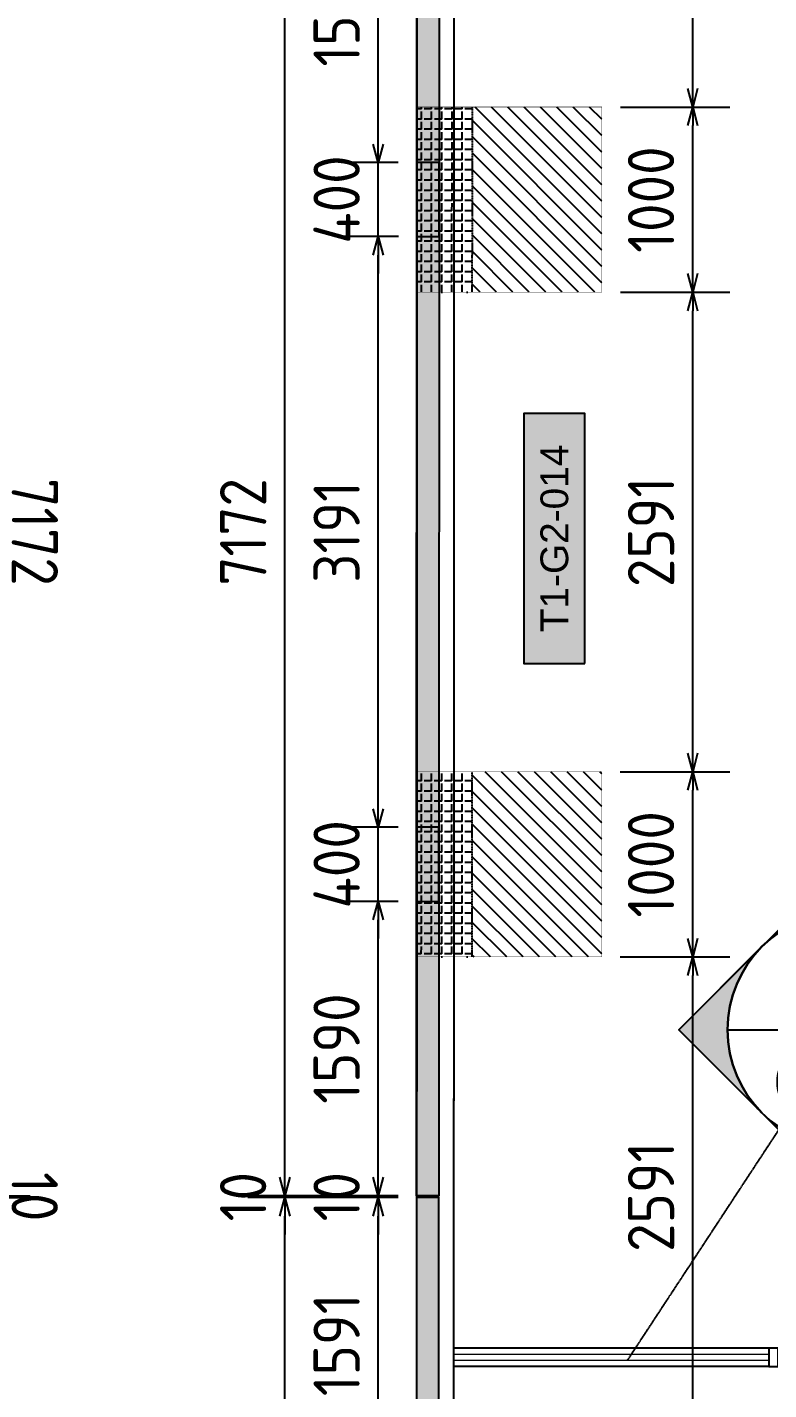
# Model space of a CAD drawing. Header units: centimetres. Extents: x -6122352 to 6876996, y -1694241 to 2592194.
# Drawn here: x 132226 to 136233, y -55783 to -48423 of the extents above; entities that cross this region are included whole.
import ezdxf
from ezdxf.enums import TextEntityAlignment as Align
from ezdxf.xclip import XClip

# ---------------------------------------------------------------- set-up
doc = ezdxf.new("R2010")
doc.units = ezdxf.units.CM
doc.header["$MEASUREMENT"] = 0
doc.header["$XCLIPFRAME"] = 2
doc.header["$PDMODE"] = 66
doc.header["$PDSIZE"] = 100
doc.linetypes.add('CENTER', pattern=[2, 1.25, -0.25, 0.25, -0.25])
doc.linetypes.add('DASHED2', pattern=[0.375, 0.25, -0.125])
doc.layers.get('Defpoints').update_dxf_attribs({"color": 255, "linetype": 'CENTER'})
for name, color, linetype in [('00-MI-DIM', 7, 'Continuous'), ('@MI-FOOTINGS', 7, 'Continuous'), ('@MI-MEP', 7, 'Continuous'), ('@MI-REF LAYER', 7, 'Continuous'), ('@MI-TYPE-01', 30, 'Continuous'), ('@MI-TYPE-02', 6, 'Continuous'), ('B_TH_4', 7, 'Continuous'), ('PANEL-TAGS', 7, 'Continuous')]:
    doc.layers.add(name, color=color, linetype=linetype)
for name, color, linetype, lineweight, true_color in [('08-Compound Wall-2', 6, 'Continuous', 25, 0xff00ff), ('08-Compound Wall-3', 5, 'Continuous', 25, 0x0000ff), ('23585-XR-AR-DAMAC PLOT LIMITS$0$1-End units', 7, 'Continuous', 5, 0xf8991e), ('23585-XR-AR-DAMAC PLOT LIMITS$0$1-Open Space', 7, 'Continuous', 5, 0x90cf5a)]:
    doc.layers.add(name, color=color, linetype=linetype, lineweight=lineweight, true_color=true_color)
doc.layers.add('23585-XR-AR-END-GROUND FLOOR$0$A-LOVR-PLAN', color=251, linetype='Continuous', lineweight=9)
doc.layers.add('A-ANNO-TEXT', color=3, linetype='Continuous', lineweight=25)
doc.styles.add('Arial Narrow', font='ARIALN.TTF', dxfattribs={"width": 0.95, "height": 500})
doc.styles.add('PANELTAG_STYLE', font='arial.ttf')
doc.styles.add('Schueco-BEMSTIL', font='isocpeur.ttf', dxfattribs={"width": 0.9})
doc.styles.get("Standard").update_dxf_attribs({"font": 'arial.ttf'})
doc.dimstyles.new('LEADER', dxfattribs={"dimtxt": 0.18, "dimasz": 0.25, "dimexe": 0.18, "dimexo": 0.0625, "dimgap": 0.09, "dimtad": 0, "dimtih": 1, "dimtoh": 1, "dimdec": 4, "dimzin": 0, "dimdsep": 46, "dimtxsty": 'Standard', "dimblk": 'DOT', "dimcen": 0.09, "dimadec": 0, "dimazin": 0, "dimtfac": 1, "dimtdec": 4, "dimtofl": 0, "dimtmove": 0, "dimatfit": 3, "dimldrblk": 'DOT', "dimfxl": 1, "dimtolj": 1, "dimtzin": 0, "dimarcsym": 0})
doc.dimstyles.new('MI- JWC-TXT-2.5 MM', dxfattribs={"dimscale": 1.5, "dimtxt": 2.5, "dimasz": 1, "dimexe": 2, "dimexo": 1, "dimgap": 1, "dimtad": 1, "dimdec": 0, "dimdsep": 46, "dimtxsty": 'Schueco-BEMSTIL', "dimblk": 'OPEN30', "dimcen": 0, "dimdle": 2, "dimclrd": 140, "dimclre": 8, "dimclrt": 40, "dimadec": 0, "dimazin": 2, "dimtfac": 1, "dimtdec": 0, "dimtix": 1, "dimtmove": 2, "dimatfit": 3, "dimldrblk": 'OPEN', "dimfxl": 2, "dimlwd": -1, "dimlwe": -1, "dimarcsym": 0})

# ---------------------------------------------------------------- blocks, each defined once
blk = doc.blocks.new('23585-XR-AR-BOUNDARY WALLS AND SETBACKS')
at = {"layer": '08-Compound Wall-2'}
for points in [[(496559.739208506, 2768982.327076891), (496542.1177823653, 2768998.473096721), (496536.004029565, 2768991.800742978), (496531.950629939, 2768987.376943386), (496527.8972299393, 2768982.953143387), (496523.8438284184, 2768978.529541727), (496519.7902282792, 2768974.105741575), (496513.7425409908, 2768967.50540123), (496531.3636134808, 2768951.358759696)], [(496513.5336999983, 2768967.425499999), (496531.228499999, 2768951.2113), (496531.3636134805, 2768951.358759696)]]:
    blk.add_lwpolyline(points, dxfattribs=at)
blk = doc.blocks.new('A$C9d9485f6')
at = {"layer": 'A-ANNO-TEXT', "rotation": 312.4881850805905}
blk.add_blockref('23585-XR-AR-BOUNDARY WALLS AND SETBACKS', (-2377088.534775567, -1504219.252137818), dxfattribs=at)
blk = doc.blocks.new('23585-XR-AR-DAMAC PLOT LIMITS')
at = {"layer": '23585-XR-AR-DAMAC PLOT LIMITS$0$1-End units', "color": 251, "true_color": 0x636466}
blk.add_lwpolyline([(496537.4117000001, 2768957.9595), (496531.2285000002, 2768951.211300001), (496513.5336999996, 2768967.4255), (496519.7165000001, 2768974.1733)], close=True, dxfattribs=at)
at = {"layer": '23585-XR-AR-DAMAC PLOT LIMITS$0$1-Open Space', "color": 251, "true_color": 0x636466}
blk.add_lwpolyline([(496513.5336999996, 2768967.4255), (496531.2285000002, 2768951.211300001), (496529.2017000001, 2768948.999299999), (496511.5071, 2768965.2139), (496493.8114999998, 2768981.4267), (496495.8382999999, 2768983.638699999)], close=True, dxfattribs=at)
blk = doc.blocks.new('A$Cf093b529')
at = {"layer": 'A-ANNO-TEXT'}
blk.add_blockref('23585-XR-AR-DAMAC PLOT LIMITS', (-495391.9901121984, -2768603.441896566), dxfattribs=at)
blk = doc.blocks.new('XR-AR-END-SETTING OUT PLAN')
at = {"layer": '08-Compound Wall-3'}
for p, q in [((1900.044146533911, 10600.0005848068), (-523.2971514484661, 10600.00058478686)), ((1900.044146533911, 10500.00058480681), (-523.2971514474184, 10500.00058478684))]:
    blk.add_line(p, q, dxfattribs=at)
blk.add_lwpolyline([(1950.044146533911, 10600.00060864944), (1900.044146533911, 10600.00060864944), (1900.044145320485, 10500.00060864944), (1950.044146842208, 10500.00060864944)], close=True, dxfattribs=at)
at = {"layer": '23585-XR-AR-END-GROUND FLOOR$0$A-LOVR-PLAN'}
blk.add_lwpolyline([(1900.044146533911, 10600.00063503276), (1900.044146533911, 10500.00063249208)], dxfattribs=at)
blk.add_lwpolyline([(1900.044146839268, 10534.99812595142), (1900.044146839268, 10564.99812595142), (-523.3010777489098, 10564.99812655811), (-523.3010777489098, 10534.99812655811)], close=True, dxfattribs=at)
blk = doc.blocks.new('END UNIT')
at = {"xscale": 0.001, "yscale": 0.001, "zscale": 0.001}
blk.add_blockref('XR-AR-END-SETTING OUT PLAN', (-9.150201729830158, 0), dxfattribs=at)
blk = doc.blocks.new('TH_4')
blk.add_blockref('END UNIT', (495802.3053798428, 2769130.514097063))
blk = doc.blocks.new('A$C780da55d')
at = {"layer": 'B_TH_4', "xscale": 1.000039159572381, "yscale": 1.000039159572381, "zscale": 1.000039159572381}
blk.add_blockref('TH_4', (-495814.0704651335, -2769239.302089663), dxfattribs=at)
blk = doc.blocks.new('23585-XR-AR-MALDIVE-2$0$TH_4')
blk.add_blockref('A$C780da55d', (495794.655359471, 2769130.864096801))
blk = doc.blocks.new('A$C648f3c42')
at = {"color": 1, "true_color": 0xeb0000, "const_width": 0.01}
blk.add_lwpolyline([(33.15262363292277, 0.0001893071457743645), (27.15261880028993, 0.0001524444669485092), (21.15261396672577, 0.0001155796926468611), (15.15260913362727, 7.871724665164948e-05), (9.152604300063103, 4.185270518064499e-05), (0, 0), (0.0005651502870023251, 24.00012975768186), (9.152604304254055, 24.00019629951566), (15.15274425270036, 24.00008570449427), (21.15260162623599, 23.9999874541536), (27.15260645840317, 24.00002431729808), (33.15261129243299, 24.00006118137389), (42.30280754901469, 24.00006668013521), (42.30267243040726, 5.969149060547352e-05)], close=True, dxfattribs=at)
blk = doc.blocks.new('_Dot')
at = {"color": 0, "linetype": 'ByBlock', "lineweight": -2}
blk.add_line((-0.5, 0), (-1, 0), dxfattribs=at)
at = {"color": 0, "linetype": 'ByBlock', "const_width": 0.5}
blk.add_lwpolyline([(-0.25, 0, 1), (0.25, 0, 1)], format="xyb", close=True, dxfattribs=at)
blk = doc.blocks.new('A$C547b7078')
at = {"color": 1, "true_color": 0xeb0000, "const_width": 0.01}
blk.add_lwpolyline([(35.15050103946123, -21.37135449005291), (29.15049620682839, -21.37139135273173), (23.15049137326423, -21.37142821727321), (17.15048654016573, -21.37146507995203), (11.15048170660157, -21.3715019444935), (1.997877406538464, -21.37154379719868), (1.998442556825466, 2.628585960250348), (11.15048171079252, 2.628652502316982), (17.15062165923882, 2.628541907295585), (23.15047903277446, 2.628443656954914), (29.15048386494163, 2.628480520099401), (35.15048869897146, 2.628517384175211), (44.30068495555315, 2.628522882703692), (44.30054983694572, -21.37148410547525)], close=True, dxfattribs=at)
blk = doc.blocks.new('RCC COPING')
at = {"layer": '@MI-TYPE-01', "transparency": 33554679}
h = blk.add_hatch(color=8, dxfattribs=at)
h.dxf.hatch_style = 1
h.paths.add_polyline_path([(60.00000000000364, 200), (-59.99999999999636, 200), (-59.99999999999636, -200), (60.00000000000364, -200)])
at = {"layer": '@MI-TYPE-01', "color": 30}
blk.add_lwpolyline([(-59.99999999999636, 200), (60.00000000000364, 200), (60.00000000000364, -200), (-59.99999999999636, -200)], close=True, dxfattribs=at)
blk = doc.blocks.new('31309MM')
at = {"layer": '@MI-TYPE-01', "transparency": 33554679}
h = blk.add_hatch(color=30, dxfattribs=at)
h.dxf.hatch_style = 1
h.paths.add_polyline_path([(0, 120.0000000000582), (5581.866123049753, 120.0000000000582), (5581.866123049753, 0), (0, 0)])
h.paths.add_polyline_path([(5591.866123044863, -1.164153218269348e-10), (12763.97374439728, -1.164153218269348e-10), (12763.97374439752, 120.0000000000582), (5591.866123044863, 120)])
h.paths.add_polyline_path([(12773.97374439193, 120), (18355.62019030144, 119.9999999999418), (18355.62019030168, -0.1500736206653528), (12773.97374439193, -0.1500736207235605)])
h.paths.add_polyline_path([(18365.71023449278, -0.1500736205489375), (23537.39638165059, -0.1500736205489375), (23537.39638165035, 119.9999999999418), (18365.71023449278, 119.9999999999418)])
h.paths.add_polyline_path([(23547.39638164593, 120), (30719.50400295644, 120), (30719.50400295644, -5.820766091346741e-11), (23547.39638164593, -5.820766091346741e-11)])
h.paths.add_polyline_path([(30729.50400295085, 0), (36309.33053738088, -5.820766091346741e-11), (36309.33053738088, 119.9999662167393), (30729.50400295109, 119.9999662167975)])
at = {"layer": '@MI-TYPE-01', "color": 30}
for points in [[(0, 120.0000000000582), (5581.866123049753, 120.0000000000582), (5581.866123049753, 0), (0, 0)], [(5591.866123044863, -1.164153218269348e-10), (12763.97374439728, -1.164153218269348e-10), (12763.97374439752, 120.0000000000582), (5591.866123044863, 120)]]:
    blk.add_lwpolyline(points, close=True, dxfattribs=at)
at = {"layer": '@MI-TYPE-01', "color": 240, "true_color": 0xed1f24, "rotation": 89.95700707059105}
for p in [(7382.383187474916, 59.99998310836963), (10973.22624817607, 59.99998310831143)]:
    blk.add_blockref('RCC COPING', p, dxfattribs=at)
blk = doc.blocks.new('A$Ceca04276')
at = {"layer": '@MI-TYPE-01', "color": 30, "rotation": 89.98971944707202}
blk.add_blockref('31309MM', (0.4863932078296784, 9.943239066810747), dxfattribs=at)
blk = doc.blocks.new('T1-FOOTING')
at = {"transparency": 33554679}
h = blk.add_hatch(dxfattribs=at)
h.set_pattern_fill('ANGLE', color=256, scale=500)
h.set_pattern_definition([(0, (0, 0), (0, 137.5), [100, -37.5]), (90, (0, 0), (-137.5, 8.419446744138054e-15), [100, -37.5])])
h.paths.add_polyline_path([(-500, -300.0000000000218), (499.9999999999964, -300.0000000000218), (499.9999999999964, -1.818989403545856e-11), (-500, -1.818989403545856e-11)])
h.paths.add_polyline_path([(-499.75, -299.7500000000218), (499.7499999999964, -299.7500000000218), (499.7499999999964, -0.2500000000181899), (-499.75, -0.2500000000181899)], flags=16)
h = blk.add_hatch(dxfattribs=at)
h.set_pattern_fill('ANGLE', color=8, scale=200)
h.set_pattern_definition([(0, (0, 0), (0, 55.00000000000001), [40, -15]), (90, (0, 0), (-55.00000000000001, 3.367778697655222e-15), [40, -15])])
h.paths.add_polyline_path([(500.0000000000025, -300.0000000000218), (500.0000000000035, -1.818989403545856e-11), (-500, -1.816147232602816e-11), (-499.9999999999989, -300.0000000000291)])
h = blk.add_hatch(dxfattribs=at)
h.set_pattern_fill('ANSI31', color=8, scale=500)
h.set_pattern_definition([(45, (0, 0), (-44.19417382415922, 44.19417382415922), [])])
h.paths.add_polyline_path([(500, -1000.000000000015), (500.0000000000025, -300.0000000000218), (-499.9999999999989, -300.000000000029), (-499.9999999999964, -1000.000000000011)])
at = {"layer": '@MI-TYPE-01', "color": 240, "linetype": 'DASHED2', "true_color": 0xed1f24}
blk.add_line((-500.0000000000073, -300.0000000000291), (499.9999999999964, -300.0000000000218), dxfattribs=at)
at = {"layer": '@MI-TYPE-01', "color": 240, "true_color": 0xed1f24, "const_width": 2.5}
blk.add_lwpolyline([(-500, -1.818989403545856e-11), (500.0000000000036, -1.818989403545856e-11), (500, -1000.000000000015), (-499.9999999999964, -1000.000000000011)], close=True, dxfattribs=at)
blk = doc.blocks.new('_Open30')
at = {"color": 0, "linetype": 'ByBlock', "lineweight": -2}
for p, q in [((-1, 0.26794919), (0, 0)), ((0, 0), (-1, -0.26794919)), ((0, 0), (-1, 0))]:
    blk.add_line(p, q, dxfattribs=at)
blk = doc.blocks.new('*D875')
at = {"color": 8, "transparency": 16777216}
for p, q in [((-106.8126773012332, -36571.46953013811), (-919.3445929939892, -36571.46953013811)), ((-107.8071320659197, -42153.33556460276), (-919.3445929939879, -42153.33556460276))]:
    blk.add_line(p, q, dxfattribs=at)
at = {"color": 140, "transparency": 16777216}
blk.add_line((-719.3445929939878, -42053.33556460276), (-719.344592993989, -36671.46953013811), dxfattribs=at)
at = {"layer": 'Defpoints', "color": 0, "transparency": 16777216}
for p in [(-719.3445929939891, -36571.46953013811), (-6.812677301233142, -36571.46953013811), (-7.807132065919641, -42153.33556460276)]:
    blk.add_point(p, dxfattribs=at)
at = {"color": 140, "transparency": 16777216, "xscale": 100, "yscale": 100, "zscale": 100}
for p, rotation in [((-719.3445929939891, -36571.46953013811), 90), ((-719.3445929939878, -42153.33556460276), 270)]:
    blk.add_blockref('_Open30', p, dxfattribs=dict(at, rotation=rotation))
at = {"color": 40, "transparency": 16777216, "insert": (-944.3445929939994, -39362.40254737042), "char_height": 250, "attachment_point": 5, "rotation": 90, "style": 'Schueco-BEMSTIL'}
blk.add_mtext('5582', dxfattribs=at)
blk = doc.blocks.new('_Open')
at = {"color": 0, "linetype": 'ByBlock', "lineweight": -2}
for p, q in [((-1, 0.1666666666666667), (0, 0)), ((-1, -0.1666666666666667), (0, 0)), ((0, 0), (-1, 0))]:
    blk.add_line(p, q, dxfattribs=at)
blk = doc.blocks.new('*D889')
at = {"color": 140, "transparency": 16777216}
for p, q in [((-719.3445929939904, -36461.4695303017), (-719.3445929939904, -36361.4695303017)), ((-719.3445929939904, -36571.46953013811), (-719.3445929939904, -36561.4695303017)), ((-719.3445929939903, -36671.46953013811), (-719.3445929939903, -36771.46953013811))]:
    blk.add_line(p, q, dxfattribs=at)
at = {"color": 8, "transparency": 16777216}
for p, q in [((-106.8108957201691, -36561.4695303017), (-919.3445929939905, -36561.4695303017)), ((-106.8126773012341, -36571.46953013811), (-919.3445929939905, -36571.46953013811))]:
    blk.add_line(p, q, dxfattribs=at)
at = {"layer": 'Defpoints', "color": 0, "transparency": 16777216}
for p in [(-719.3445929939904, -36561.4695303017), (-6.812677301234049, -36571.46953013811), (-6.810895720169051, -36561.4695303017)]:
    blk.add_point(p, dxfattribs=at)
at = {"color": 140, "transparency": 16777216, "xscale": 100, "yscale": 100, "zscale": 100}
for p, rotation in [((-719.3445929939904, -36561.4695303017), 270), ((-719.3445929939904, -36571.46953013811), 90)]:
    blk.add_blockref('_Open30', p, dxfattribs=dict(at, rotation=rotation))
at = {"color": 40, "transparency": 16777216, "insert": (-944.3445929940007, -36566.4695302199), "char_height": 250, "attachment_point": 5, "rotation": 90, "style": 'Schueco-BEMSTIL'}
blk.add_mtext('10', dxfattribs=at)
blk = doc.blocks.new('*D890')
at = {"color": 8, "transparency": 16777216}
for p, q in [((-105.533126522616, -29389.36202277175), (-919.3445929939924, -29389.36202277175)), ((-106.8108957201691, -36561.4695303017), (-919.3445929939908, -36561.4695303017))]:
    blk.add_line(p, q, dxfattribs=at)
at = {"color": 140, "transparency": 16777216}
blk.add_line((-719.3445929939907, -36461.4695303017), (-719.3445929939921, -29489.36202277175), dxfattribs=at)
at = {"layer": 'Defpoints', "color": 0, "transparency": 16777216}
for p in [(-719.3445929939923, -29389.36202277175), (-5.533126522615922, -29389.36202277175), (-6.810895720169051, -36561.4695303017)]:
    blk.add_point(p, dxfattribs=at)
at = {"color": 140, "transparency": 16777216, "xscale": 100, "yscale": 100, "zscale": 100}
for p, rotation in [((-719.3445929939923, -29389.36202277175), 90), ((-719.3445929939907, -36561.4695303017), 270)]:
    blk.add_blockref('_Open30', p, dxfattribs=dict(at, rotation=rotation))
at = {"color": 40, "transparency": 16777216, "insert": (-944.3445929940007, -32975.41577653672), "char_height": 250, "attachment_point": 5, "rotation": 90, "style": 'Schueco-BEMSTIL'}
blk.add_mtext('7172', dxfattribs=at)
blk = doc.blocks.new('*D1341')
at = {"color": 8, "transparency": 16777216}
for p, q in [((-106.8126773012332, -36571.46953013811), (-414.3153052969093, -36571.46953013811)), ((-107.0960648615286, -38162.12146683163), (-414.3153052969091, -38162.12146683163))]:
    blk.add_line(p, q, dxfattribs=at)
at = {"color": 140, "transparency": 16777216}
blk.add_line((-214.315305296909, -38062.12146683163), (-214.3153052969093, -36671.46953013811), dxfattribs=at)
at = {"layer": 'Defpoints', "color": 0, "transparency": 16777216}
for p in [(-214.3153052969093, -36571.46953013811), (-6.812677301233148, -36571.46953013811), (-7.096064861528539, -38162.12146683163)]:
    blk.add_point(p, dxfattribs=at)
at = {"color": 140, "transparency": 16777216, "xscale": 100, "yscale": 100, "zscale": 100}
for p, rotation in [((-214.3153052969093, -36571.46953013811), 90), ((-214.315305296909, -38162.12146683163), 270)]:
    blk.add_blockref('_Open30', p, dxfattribs=dict(at, rotation=rotation))
at = {"color": 40, "transparency": 16777216, "insert": (-439.3153052969197, -37366.79549848486), "char_height": 250, "attachment_point": 5, "rotation": 90, "style": 'Schueco-BEMSTIL'}
blk.add_mtext('1591', dxfattribs=at)
blk = doc.blocks.new('*D877')
at = {"color": 140, "transparency": 16777216}
for p, q in [((-214.315305296908, -36461.4695303017), (-214.315305296908, -36361.4695303017)), ((-214.3153052969079, -36571.46953013811), (-214.3153052969079, -36561.4695303017)), ((-214.3153052969079, -36671.46953013811), (-214.3153052969079, -36771.46953013811))]:
    blk.add_line(p, q, dxfattribs=at)
at = {"color": 8, "transparency": 16777216}
for p, q in [((-106.8108957201682, -36561.4695303017), (-414.3153052969079, -36561.4695303017)), ((-106.8126773012332, -36571.46953013811), (-414.315305296908, -36571.46953013811))]:
    blk.add_line(p, q, dxfattribs=at)
at = {"layer": 'Defpoints', "color": 0, "transparency": 16777216}
for p in [(-214.3153052969079, -36561.4695303017), (-6.812677301233148, -36571.46953013811), (-6.810895720168144, -36561.4695303017)]:
    blk.add_point(p, dxfattribs=at)
at = {"color": 140, "transparency": 16777216, "xscale": 100, "yscale": 100, "zscale": 100}
for p, rotation in [((-214.3153052969079, -36561.4695303017), 270), ((-214.3153052969079, -36571.46953013811), 90)]:
    blk.add_blockref('_Open30', p, dxfattribs=dict(at, rotation=rotation))
at = {"color": 40, "transparency": 16777216, "insert": (-439.3153052969182, -36566.4695302199), "char_height": 250, "attachment_point": 5, "rotation": 90, "style": 'Schueco-BEMSTIL'}
blk.add_mtext('10', dxfattribs=at)
blk = doc.blocks.new('*D878')
at = {"color": 8, "transparency": 16777216}
for p, q in [((-106.3774665857292, -34970.99748363046), (-414.3153052969084, -34970.99748363046)), ((-106.8108957201682, -36561.4695303017), (-414.315305296908, -36561.4695303017))]:
    blk.add_line(p, q, dxfattribs=at)
at = {"color": 140, "transparency": 16777216}
blk.add_line((-214.3153052969081, -36461.4695303017), (-214.3153052969084, -35070.99748363046), dxfattribs=at)
at = {"layer": 'Defpoints', "color": 0, "transparency": 16777216}
for p in [(-214.3153052969084, -34970.99748363046), (-6.377466585729138, -34970.99748363046), (-6.810895720168144, -36561.4695303017)]:
    blk.add_point(p, dxfattribs=at)
at = {"color": 140, "transparency": 16777216, "xscale": 100, "yscale": 100, "zscale": 100}
for p, rotation in [((-214.3153052969084, -34970.99748363046), 90), ((-214.315305296908, -36561.4695303017), 270)]:
    blk.add_blockref('_Open30', p, dxfattribs=dict(at, rotation=rotation))
at = {"color": 40, "transparency": 16777216, "insert": (-439.3153052969183, -35766.23350696608), "char_height": 250, "attachment_point": 5, "rotation": 90, "style": 'Schueco-BEMSTIL'}
blk.add_mtext('1590', dxfattribs=at)
blk = doc.blocks.new('*D901')
at = {"color": 140, "transparency": 16777216}
for p, q in [((-214.3153052969099, -34470.99754911532), (-214.3153052969099, -34370.99754911532)), ((-214.3153052969098, -34970.99748363046), (-214.3153052969099, -34570.99754911532)), ((-214.3153052969097, -35070.99748363046), (-214.3153052969097, -35170.99748363046))]:
    blk.add_line(p, q, dxfattribs=at)
at = {"color": 8, "transparency": 16777216}
for p, q in [((-106.606350594877, -34570.99754911532), (-414.3153052969099, -34570.99754911532)), ((-106.3774665857303, -34970.99748363046), (-414.3153052969098, -34970.99748363046))]:
    blk.add_line(p, q, dxfattribs=at)
at = {"layer": 'Defpoints', "color": 0, "transparency": 16777216}
for p in [(-214.3153052969099, -34570.99754911532), (-6.606350594876979, -34570.99754911532), (-6.377466585730271, -34970.99748363046)]:
    blk.add_point(p, dxfattribs=at)
at = {"color": 140, "transparency": 16777216, "xscale": 100, "yscale": 100, "zscale": 100}
for p, rotation in [((-214.3153052969099, -34570.99754911532), 270), ((-214.3153052969098, -34970.99748363046), 90)]:
    blk.add_blockref('_Open30', p, dxfattribs=dict(at, rotation=rotation))
at = {"color": 40, "transparency": 16777216, "insert": (-439.3153052969196, -34770.99751637288), "char_height": 250, "attachment_point": 5, "rotation": 90, "style": 'Schueco-BEMSTIL'}
blk.add_mtext('400', dxfattribs=at)
blk = doc.blocks.new('*D902')
at = {"color": 8, "transparency": 16777216}
for p, q in [((-105.7377287432399, -31380.15447991655), (-414.3153052969108, -31380.15447991655)), ((-106.6063505948771, -34570.99754911532), (-414.3153052969101, -34570.99754911532))]:
    blk.add_line(p, q, dxfattribs=at)
at = {"color": 140, "transparency": 16777216}
blk.add_line((-214.3153052969101, -34470.99754911532), (-214.3153052969108, -31480.15447991655), dxfattribs=at)
at = {"layer": 'Defpoints', "color": 0, "transparency": 16777216}
for p in [(-214.3153052969108, -31380.15447991655), (-5.737728743239858, -31380.15447991655), (-6.606350594877096, -34570.99754911532)]:
    blk.add_point(p, dxfattribs=at)
at = {"color": 140, "transparency": 16777216, "xscale": 100, "yscale": 100, "zscale": 100}
for p, rotation in [((-214.3153052969108, -31380.15447991655), 90), ((-214.3153052969101, -34570.99754911532), 270)]:
    blk.add_blockref('_Open30', p, dxfattribs=dict(at, rotation=rotation))
at = {"color": 40, "transparency": 16777216, "insert": (-439.3153052969197, -32975.57601451593), "char_height": 250, "attachment_point": 5, "rotation": 90, "style": 'Schueco-BEMSTIL'}
blk.add_mtext('3191', dxfattribs=at)
blk = doc.blocks.new('*D903')
at = {"color": 140, "transparency": 16777216}
for p, q in [((-214.3153052969115, -30880.15445952776), (-214.3153052969115, -30780.15445952776)), ((-214.3153052969114, -31380.15447991655), (-214.3153052969114, -30980.15445952776)), ((-214.3153052969113, -31480.15447991655), (-214.3153052969113, -31580.15447991655))]:
    blk.add_line(p, q, dxfattribs=at)
at = {"color": 8, "transparency": 16777216}
for p, q in [((-105.8165391141393, -30980.15445952776), (-414.3153052969115, -30980.15445952776)), ((-105.7377287432404, -31380.15447991655), (-414.3153052969114, -31380.15447991655))]:
    blk.add_line(p, q, dxfattribs=at)
at = {"layer": 'Defpoints', "color": 0, "transparency": 16777216}
for p in [(-214.3153052969114, -30980.15445952776), (-5.81653911413927, -30980.15445952776), (-5.737728743240327, -31380.15447991655)]:
    blk.add_point(p, dxfattribs=at)
at = {"color": 140, "transparency": 16777216, "xscale": 100, "yscale": 100, "zscale": 100}
for p, rotation in [((-214.3153052969114, -30980.15445952776), 270), ((-214.3153052969114, -31380.15447991655), 90)]:
    blk.add_blockref('_Open30', p, dxfattribs=dict(at, rotation=rotation))
at = {"color": 40, "transparency": 16777216, "insert": (-439.3153052969202, -31180.15446972215), "char_height": 250, "attachment_point": 5, "rotation": 90, "style": 'Schueco-BEMSTIL'}
blk.add_mtext('400', dxfattribs=at)
blk = doc.blocks.new('*D1342')
at = {"color": 8, "transparency": 16777216}
for p, q in [((-105.533126522615, -29389.36202277175), (-414.3153052969141, -29389.36202277175)), ((-105.8165391141376, -30980.15445952776), (-414.3153052969136, -30980.15445952776))]:
    blk.add_line(p, q, dxfattribs=at)
at = {"color": 140, "transparency": 16777216}
blk.add_line((-214.3153052969136, -30880.15445952776), (-214.3153052969139, -29489.36202277175), dxfattribs=at)
at = {"layer": 'Defpoints', "color": 0, "transparency": 16777216}
for p in [(-214.3153052969139, -29389.36202277175), (-5.533126522615015, -29389.36202277175), (-5.816539114137551, -30980.15445952776)]:
    blk.add_point(p, dxfattribs=at)
at = {"color": 140, "transparency": 16777216, "xscale": 100, "yscale": 100, "zscale": 100}
for p, rotation in [((-214.3153052969139, -29389.36202277175), 90), ((-214.3153052969136, -30980.15445952776), 270)]:
    blk.add_blockref('_Open30', p, dxfattribs=dict(at, rotation=rotation))
at = {"color": 40, "transparency": 16777216, "insert": (-439.3153052969223, -30184.75824114975), "char_height": 250, "attachment_point": 5, "rotation": 90, "style": 'Schueco-BEMSTIL'}
blk.add_mtext('1591', dxfattribs=at)
blk = doc.blocks.new('*D1351')
at = {"color": 8, "transparency": 16777216}
for p, q in [((1093.420406097152, -35271.17284856787), (1684.684925263749, -35271.17284856787)), ((1091.65866016259, -37862.29663762578), (1684.68492526375, -37862.29663762578))]:
    blk.add_line(p, q, dxfattribs=at)
at = {"color": 140, "transparency": 16777216}
blk.add_line((1484.68492526375, -37762.29663762578), (1484.684925263749, -35371.17284856787), dxfattribs=at)
at = {"layer": 'Defpoints', "color": 0, "transparency": 16777216}
for p in [(993.4204060971517, -35271.17284856787), (1484.684925263749, -35271.17284856787), (991.65866016259, -37862.29663762578)]:
    blk.add_point(p, dxfattribs=at)
at = {"color": 140, "transparency": 16777216, "xscale": 100, "yscale": 100, "zscale": 100}
for p, rotation in [((1484.684925263749, -35271.17284856787), 90), ((1484.68492526375, -37862.29663762578), 270)]:
    blk.add_blockref('_Open30', p, dxfattribs=dict(at, rotation=rotation))
at = {"color": 40, "transparency": 16777216, "insert": (1259.684925263739, -36566.73474309681), "char_height": 250, "attachment_point": 5, "rotation": 90, "style": 'Schueco-BEMSTIL'}
blk.add_mtext('2591', dxfattribs=at)
blk = doc.blocks.new('*D1352')
at = {"color": 8, "transparency": 16777216}
for p, q in [((1093.595745978179, -34271.17286393992), (1684.684925263749, -34271.17286393992)), ((1093.420406097152, -35271.17284856787), (1684.68492526375, -35271.17284856787))]:
    blk.add_line(p, q, dxfattribs=at)
at = {"color": 140, "transparency": 16777216}
blk.add_line((1484.684925263749, -35171.17284856787), (1484.684925263749, -34371.17286393992), dxfattribs=at)
at = {"layer": 'Defpoints', "color": 0, "transparency": 16777216}
for p in [(993.5957459781789, -34271.17286393992), (1484.684925263749, -34271.17286393992), (993.4204060971517, -35271.17284856787)]:
    blk.add_point(p, dxfattribs=at)
at = {"color": 140, "transparency": 16777216, "xscale": 100, "yscale": 100, "zscale": 100}
for p, rotation in [((1484.684925263749, -34271.17286393992), 90), ((1484.684925263749, -35271.17284856787), 270)]:
    blk.add_blockref('_Open30', p, dxfattribs=dict(at, rotation=rotation))
at = {"color": 40, "transparency": 16777216, "insert": (1259.684925263739, -34771.17285625388), "char_height": 250, "attachment_point": 5, "rotation": 90, "style": 'Schueco-BEMSTIL'}
blk.add_mtext('1000', dxfattribs=at)
blk = doc.blocks.new('*D1353')
at = {"color": 8, "transparency": 16777216}
for p, q in [((1094.060143939686, -31680.3298448127), (1684.684925263749, -31680.3298448127)), ((1093.595745978179, -34271.17286393992), (1684.68492526375, -34271.17286393992))]:
    blk.add_line(p, q, dxfattribs=at)
at = {"color": 140, "transparency": 16777216}
blk.add_line((1484.68492526375, -34171.17286393992), (1484.684925263749, -31780.3298448127), dxfattribs=at)
at = {"layer": 'Defpoints', "color": 0, "transparency": 16777216}
for p in [(994.0601439396855, -31680.3298448127), (1484.684925263749, -31680.3298448127), (993.5957459781789, -34271.17286393992)]:
    blk.add_point(p, dxfattribs=at)
at = {"color": 140, "transparency": 16777216, "xscale": 100, "yscale": 100, "zscale": 100}
for p, rotation in [((1484.684925263749, -31680.3298448127), 90), ((1484.68492526375, -34271.17286393992), 270)]:
    blk.add_blockref('_Open30', p, dxfattribs=dict(at, rotation=rotation))
at = {"color": 40, "transparency": 16777216, "insert": (1259.68492526374, -32975.7513543763), "char_height": 250, "attachment_point": 5, "rotation": 90, "style": 'Schueco-BEMSTIL'}
blk.add_mtext('2591', dxfattribs=at)
blk = doc.blocks.new('*D1354')
at = {"color": 8, "transparency": 16777216}
for p, q in [((1094.23548382067, -30680.32986018474), (1684.68492526375, -30680.32986018474)), ((1094.060143939686, -31680.3298448127), (1684.68492526375, -31680.3298448127))]:
    blk.add_line(p, q, dxfattribs=at)
at = {"color": 140, "transparency": 16777216}
blk.add_line((1484.68492526375, -31580.3298448127), (1484.684925263749, -30780.32986018474), dxfattribs=at)
at = {"layer": 'Defpoints', "color": 0, "transparency": 16777216}
for p in [(994.23548382067, -30680.32986018474), (1484.684925263749, -30680.32986018474), (994.0601439396855, -31680.3298448127)]:
    blk.add_point(p, dxfattribs=at)
at = {"color": 140, "transparency": 16777216, "xscale": 100, "yscale": 100, "zscale": 100}
for p, rotation in [((1484.684925263749, -30680.32986018474), 90), ((1484.68492526375, -31680.3298448127), 270)]:
    blk.add_blockref('_Open30', p, dxfattribs=dict(at, rotation=rotation))
at = {"color": 40, "transparency": 16777216, "insert": (1259.684925263741, -31180.32985249871), "char_height": 250, "attachment_point": 5, "rotation": 90, "style": 'Schueco-BEMSTIL'}
blk.add_mtext('1000', dxfattribs=at)
blk = doc.blocks.new('*D1355')
at = {"color": 8, "transparency": 16777216}
for p, q in [((1093.392966607353, -28088.9246097128), (1684.684925263749, -28088.9246097128)), ((1094.23548382067, -30680.32986018474), (1684.68492526375, -30680.32986018474))]:
    blk.add_line(p, q, dxfattribs=at)
at = {"color": 140, "transparency": 16777216}
blk.add_line((1484.68492526375, -30580.32986018474), (1484.684925263749, -28188.9246097128), dxfattribs=at)
at = {"layer": 'Defpoints', "color": 0, "transparency": 16777216}
for p in [(993.3929666073532, -28088.9246097128), (1484.684925263749, -28088.9246097128), (994.23548382067, -30680.32986018474)]:
    blk.add_point(p, dxfattribs=at)
at = {"color": 140, "transparency": 16777216, "xscale": 100, "yscale": 100, "zscale": 100}
for p, rotation in [((1484.684925263749, -28088.9246097128), 90), ((1484.68492526375, -30680.32986018474), 270)]:
    blk.add_blockref('_Open30', p, dxfattribs=dict(at, rotation=rotation))
at = {"color": 40, "transparency": 16777216, "insert": (1259.684925263741, -29384.62723494876), "char_height": 250, "attachment_point": 5, "rotation": 90, "style": 'Schueco-BEMSTIL'}
blk.add_mtext('2591', dxfattribs=at)
blk = doc.blocks.new('*D1382')
at = {"layer": '@MI-TYPE-02', "color": 8, "transparency": 16777216}
for p, q in [((96.86395230476266, 18608.94008811787), (908.3174774093891, 18609.0854781772)), ((98.14172150241431, 11436.83258058796), (909.6025209807556, 11436.97797195067))]:
    blk.add_line(p, q, dxfattribs=at)
at = {"layer": '@MI-TYPE-02', "color": 140, "transparency": 16777216}
blk.add_line((708.3353978573736, 18509.04964530692), (709.5846069533192, 11536.94213587011), dxfattribs=at)
at = {"layer": 'Defpoints', "color": 0, "transparency": 16777216}
for p in [(-3.136046090100291, 18608.92217088016), (-1.85827689244864, 11436.81466335025), (709.6025241910296, 11436.94213747525)]:
    blk.add_point(p, dxfattribs=at)
at = {"layer": '@MI-TYPE-02', "color": 140, "transparency": 16777216, "xscale": 100, "yscale": 100, "zscale": 100}
for p, rotation in [((708.3174806196631, 18609.04964370178), 90.01026582106833), ((709.6025241910296, 11436.94213747525), 270.0102658210683)]:
    blk.add_blockref('_Open30', p, dxfattribs=dict(at, rotation=rotation))
at = {"layer": '@MI-TYPE-02', "color": 40, "transparency": 16777216, "insert": (933.9599987937884, 15023.03620437336), "char_height": 250, "attachment_point": 5, "rotation": 270.01026582106834, "style": 'Schueco-BEMSTIL'}
blk.add_mtext('7172', dxfattribs=at)
blk = doc.blocks.new('*D1383')
at = {"layer": '@MI-TYPE-02', "color": 140, "transparency": 16777216}
for p, q in [((709.5846069532785, 11536.94213587007), (709.5666897155679, 11636.94213426493)), ((709.6025241909889, 11436.94213747521), (709.604315914759, 11426.94213764056)), ((709.6222331524694, 11326.94213924569), (709.64015039018, 11226.94214085083))]:
    blk.add_line(p, q, dxfattribs=at)
at = {"layer": '@MI-TYPE-02', "color": 8, "transparency": 16777216}
for p, q in [((98.14172150231462, 11436.83258058792), (909.6025209807149, 11436.97797195063)), ((98.14350308328433, 11426.83258075146), (909.604312704485, 11426.97797211598))]:
    blk.add_line(p, q, dxfattribs=at)
at = {"layer": 'Defpoints', "color": 0, "transparency": 16777216}
for p in [(-1.858276892548328, 11436.81466335021), (-1.856495311578637, 11426.81466351375), (709.604315914759, 11426.94213764056)]:
    blk.add_point(p, dxfattribs=at)
at = {"layer": '@MI-TYPE-02', "color": 140, "transparency": 16777216, "xscale": 100, "yscale": 100, "zscale": 100}
for p, rotation in [((709.6025241909889, 11436.94213747521), 270.0102658210683), ((709.604315914759, 11426.94213764056), 90.01026582106833)]:
    blk.add_blockref('_Open30', p, dxfattribs=dict(at, rotation=rotation))
at = {"layer": '@MI-TYPE-02', "color": 40, "transparency": 16777216, "insert": (934.603416441316, 11431.98245134273), "char_height": 250, "attachment_point": 5, "rotation": 270.01026582106834, "style": 'Schueco-BEMSTIL'}
blk.add_mtext('10', dxfattribs=at)
blk = doc.blocks.new('*D1384')
at = {"layer": '@MI-TYPE-02', "color": 8, "transparency": 16777216}
for p, q in [((98.14350308337963, 11426.83258075152), (909.6043127045908, 11426.97797211604)), ((99.13795784808244, 5844.966546286864), (910.6044289265363, 5845.111938665762))]:
    blk.add_line(p, q, dxfattribs=at)
at = {"layer": '@MI-TYPE-02', "color": 140, "transparency": 16777216}
blk.add_line((709.6222331525753, 11326.94213924575), (710.5865148990999, 5945.076102585205), dxfattribs=at)
at = {"layer": 'Defpoints', "color": 0, "transparency": 16777216}
for p in [(-1.85649531148333, 11426.81466351381), (-0.8620405467805068, 5844.948629049154), (710.6044321368104, 5845.076104190342)]:
    blk.add_point(p, dxfattribs=at)
at = {"layer": '@MI-TYPE-02', "color": 140, "transparency": 16777216, "xscale": 100, "yscale": 100, "zscale": 100}
for p, rotation in [((709.6043159148649, 11426.94213764062), 90.01026582106833), ((710.6044321368104, 5845.076104190342), 270.0102658210683)]:
    blk.add_blockref('_Open30', p, dxfattribs=dict(at, rotation=rotation))
at = {"layer": '@MI-TYPE-02', "color": 40, "transparency": 16777216, "insert": (935.1043704142795, 8636.049434700326), "char_height": 250, "attachment_point": 5, "rotation": 270.01026582106834, "style": 'Schueco-BEMSTIL'}
blk.add_mtext('5582', dxfattribs=at)
blk = doc.blocks.new('*U1430')
h = blk.add_hatch(color=94)
edge = h.paths.add_edge_path()
edge.add_line((-5.853590386044781e-15, -6.350000000000011), (-3.839567134987508e-15, -8.98025612106916))
edge.add_line((-3.839567134987508e-15, -8.98025612106916), (-8.98025612106916, -1.4210854715202e-14))
edge.add_line((-8.98025612106916, -1.364422505680946e-14), (-1.243449787580175e-14, 8.980256121069147))
edge.add_line((-1.308023176029987e-14, 8.980256121069147), (-6.554262137165959e-15, 6.349999999999988))
edge.add_arc((-2.326472348102011e-15, -1.154631945610163e-14), 6.35, 90.00000000000004, 269.9999999999999)
at = {"color": 94}
blk.add_line((-6.35, -5.639932965095795e-15), (6.35, -1.127986593019159e-14), dxfattribs=at)
for points in [[(-5.853590386044781e-15, -6.350000000000011), (-3.839567134987508e-15, -8.98025612106916), (-8.98025612106916, -1.364422505680946e-14), (-1.308023176029987e-14, 8.980256121069147), (-6.554262137165959e-15, 6.349999999999988, 0.9999999999999994)], [(-4.490128060534579, 4.490128060534578, 0.4142135623730951), (-4.490128060534578, -4.49012806053458), (-8.98025612106916, -1.236372533598709e-15), (-4.490128060534585, 4.490128060534578)]]:
    blk.add_lwpolyline(points, format="xyb", close=True)
blk.add_circle((-1.409983241273949e-15, -5.639932965095795e-15), 6.35, dxfattribs=at)
at = {"style": 'Arial Narrow', "width": 0.95, "flags": 8}
blk.add_attdef('VIEWNUMBER', text='', height=2.5, dxfattribs=at).set_placement((-1.409983241273949e-15, -5.639932965095795e-15), align=Align.BOTTOM_CENTER)
blk.add_attdef('SHEETNUMBER', text='', height=2.5, dxfattribs=at).set_placement((-1.409983241273949e-15, -1.587500000000005), align=Align.TOP_CENTER)
blk = doc.blocks.new('PANELTAG')
at = {"layer": 'PANEL-TAGS', "color": 1}
blk.add_lwpolyline([(-13.5, -3.3), (13.5, -3.3), (13.5, 3.3), (-13.5, 3.3)], close=True, dxfattribs=at)
at = {"layer": 'PANEL-TAGS', "color": 40, "true_color": 0xffd700}
blk.add_solid([(-13.5, -3.3), (13.5, -3.3), (-13.5, 3.3), (13.5, 3.3)], dxfattribs=at)
at = {"layer": 'PANEL-TAGS', "color": 5, "style": 'PANELTAG_STYLE'}
blk.add_attdef('TAGNO', text='', height=3, dxfattribs=at).set_placement((0, 0), align=Align.CENTER)
blk = doc.blocks.new('T1-PARTITION PLAN')
at = {"layer": '@MI-FOOTINGS', "color": 240, "true_color": 0xed1f24, "rotation": 89.98995376478538}
for p in [(-5.852170747821219, -31180.15451261768), (-6.491908590309322, -34770.99751637285)]:
    blk.add_blockref('T1-FOOTING', p, dxfattribs=at)
at = {"layer": '@MI-TYPE-02', "xscale": -1, "rotation": 359.9795117387576}
blk.add_blockref('A$Ceca04276', (-7.324294468271546, -42163.27897696203), dxfattribs=at)
for base, p1, p2, picture, middle in [((1484.684925263749, -28088.9246097128), (994.2354838206695, -30680.32986018472), (993.3929666073527, -28088.92460971278), '*D1355', (1259.684925263741, -29384.62723494876)), ((-719.3445929939923, -29389.36202277175), (-6.810895720169047, -36561.46953030169), (-5.533126522615921, -29389.36202277174), '*D890', (-944.3445929940007, -32975.41577653672)), ((-214.3153052969158, -29389.36202277175), (-5.816539114137549, -30980.15445952775), (-5.533126522615014, -29389.36202277174), '*D1342', (-439.3153052969223, -30184.75824114975)), ((-214.3153052969114, -30980.15445952776), (-5.737728743240325, -31380.15447991653), (-5.816539114139268, -30980.15445952775), '*D903', (-439.3153052969202, -31180.15446972215)), ((-214.3153052969108, -31380.15447991655), (-6.606350594877092, -34570.99754911531), (-5.737728743239856, -31380.15447991653), '*D902', (-439.3153052969197, -32975.57601451593)), ((1484.684925263749, -34271.17286393992), (993.4204060971513, -35271.17284856785), (993.5957459781785, -34271.1728639399), '*D1352', (1259.684925263739, -34771.17285625388)), ((-214.3153052969099, -34570.99754911532), (-6.377466585730268, -34970.99748363045), (-6.606350594876975, -34570.99754911531), '*D901', (-439.3153052969196, -34770.99751637288)), ((-214.3153052969084, -34970.99748363046), (-6.810895720168141, -36561.46953030169), (-6.377466585729135, -34970.99748363045), '*D878', (-439.3153052969183, -35766.23350696608)), ((-719.3445929939904, -36561.4695303017), (-6.812677301234046, -36571.46953013809), (-6.810895720169047, -36561.46953030169), '*D889', (-944.3445929940007, -36566.4695302199)), ((-214.3153052969079, -36561.4695303017), (-6.812677301233144, -36571.46953013809), (-6.810895720168141, -36561.46953030169), '*D877', (-439.3153052969182, -36566.4695302199)), ((-719.3445929939891, -36571.46953013811), (-7.807132065919637, -42153.33556460275), (-6.812677301233139, -36571.46953013809), '*D875', (-944.3445929939994, -39362.40254737042)), ((-214.31530529691, -36571.46953013811), (-7.096064861528536, -38162.12146683162), (-6.812677301233144, -36571.46953013809), '*D1341', (-439.3153052969197, -37366.79549848486))]:
    dim = blk.add_linear_dim(base=base, p1=p1, p2=p2, angle=90, dimstyle='MI- JWC-TXT-2.5 MM')
    dim.commit()
    dim.dimension.update_dxf_attribs({"geometry": picture, "text_midpoint": middle})
for base, p1, p2, picture, middle, set_off in [((1484.684925263704, -30680.32986018474), (994.0601439396394, -31680.32984481268), (994.2354838206238, -30680.32986018473), '*D1354', (1259.684925263695, -31180.32985249871), (-4.570210876408964e-11, -3.637978807091713e-12)), ((1484.684925263752, -31680.3298448127), (993.5957459781814, -34271.1728639399), (994.060143939688, -31680.32984481268), '*D1353', (1259.684925263743, -32975.7513543763), (2.955857780762017e-12, 0)), ((1484.684925263752, -35271.17284856787), (991.6586601625925, -37862.29663762576), (993.4204060971542, -35271.17284856785), '*D1351', (1259.684925263742, -36566.73474309681), (2.955857780762017e-12, 0))]:
    dim = blk.add_linear_dim(base=base, p1=p1, p2=p2, angle=90, dimstyle='MI- JWC-TXT-2.5 MM')
    dim.commit()
    dim.dimension.update_dxf_attribs({"geometry": picture, "text_midpoint": middle, "insert": set_off})
blk = doc.blocks.new('T1-PARTITON 2')
at = {"layer": '@MI-TYPE-02'}
for base, p1, p2, picture, middle in [((709.6025241910296, 11436.94213747525), (-3.13604609010029, 18608.92217088015), (-1.858276892448639, 11436.81466335025), '*D1382', (933.9599987937884, 15023.03620437336)), ((709.604315914759, 11426.94213764056), (-1.858276892548328, 11436.81466335021), (-1.856495311578637, 11426.81466351375), '*D1383', (934.603416441316, 11431.98245134273)), ((710.6044321368104, 5845.076104190342), (-1.85649531148333, 11426.8146635138), (-0.862040546780507, 5844.948629049155), '*D1384', (935.1043704142795, 8636.049434700326))]:
    dim = blk.add_linear_dim(base=base, p1=p1, p2=p2, angle=90.01026582106833, dimstyle='MI- JWC-TXT-2.5 MM', dxfattribs=at)
    dim.commit()
    dim.dimension.update_dxf_attribs({"geometry": picture, "text_midpoint": middle})

msp = doc.modelspace()

# ---------------------------------------------------------------- block references
at = {"layer": '@MI-REF LAYER', "xscale": 1000, "yscale": 1000, "zscale": 1000}
msp.add_blockref('A$C9d9485f6', (-23958.95045533385, 48155.57226163784), dxfattribs=at)
at = {"layer": '@MI-REF LAYER', "xscale": 1000, "yscale": 1000, "zscale": 1000, "rotation": 312.4882903633292}
msp.add_blockref('A$Cf093b529', (-891608.7329339073, 539022.7201118186), dxfattribs=at)
at = {"layer": '@MI-TYPE-01', "rotation": 359.977467402098}
msp.add_blockref('T1-PARTITON 2', (131327.5857077284, -66171.48470554907), dxfattribs=at)

# ---------------------------------------------------------------- next in the draw order: block references
at = {"layer": '@MI-REF LAYER'}
ref = msp.add_blockref('23585-XR-AR-MALDIVE-2$0$TH_4', (-496151301.9159901, -2769108451.800584), dxfattribs=dict(at, xscale=1000, yscale=1000, zscale=1000, rotation=359.9898100352379))
XClip(ref).set_block_clipping_path([(495835.3953325448, 2769154.4396940554), (495826.3052454812, 2769154.3996857116), (495820.3052412018, 2769154.399648848), (495814.30523636914, 2769154.399611985), (495808.30537674366, 2769154.399710235), (495802.3052365903, 2769154.3998208307), (495793.35321120196, 2769154.429756117), (495793.3526341284, 2769130.4996254453), (495835.3953434096, 2769130.4996848367)])

# ---------------------------------------------------------------- next in the draw order: block references
at = {"layer": '00-MI-DIM'}
ref = msp.add_blockref('*U1430', (136645.1266498649, -53837.96851785857, 157.4610399852849), dxfattribs=dict(at, xscale=100, yscale=100, zscale=100))
ref.add_attrib('VIEWNUMBER', '105', dxfattribs={"layer": '0', "height": 250, "style": 'Arial Narrow', "width": 0.95}).set_placement((136645.1266498649, -53837.96851785857, 157.4610399852849), align=Align.BOTTOM_CENTER)
ref.add_attrib('SHEETNUMBER', 'G2-T1', dxfattribs={"layer": '0', "height": 250, "style": 'Arial Narrow', "width": 0.95}).set_placement((136645.1266498649, -53996.71851785857, 157.4610399852849), align=Align.TOP_CENTER)
at = {"layer": '@MI-MEP', "color": 10, "xscale": 1000, "yscale": 1000, "zscale": 1000, "rotation": 359.9898100328849}
msp.add_blockref('A$C648f3c42', (134328.4023353714, -66172.00613632877), dxfattribs=at)
at = {"layer": '@MI-REF LAYER', "color": 10, "xscale": 1000, "yscale": 1000, "zscale": 1000, "rotation": 359.9898100364956}
msp.add_blockref('A$C547b7078', (132334.325857243, -44800.10735790376), dxfattribs=at)
at = {"layer": '@MI-TYPE-01'}
msp.add_blockref('T1-PARTITION PLAN', (134337.1482707853, -18173.2455697997), dxfattribs=at)
at = {"layer": 'PANEL-TAGS'}
ref = msp.add_blockref('PANELTAG', (135074.2866052226, -51184.03160334937), dxfattribs=dict(at, xscale=50.00000000000001, yscale=50.00000000000001, zscale=50.00000000000001, rotation=90.00000000000001))
ref.add_attrib('TAGNO', 'T1-G2-014', dxfattribs={"color": 5, "height": 150, "rotation": 90, "style": 'PANELTAG_STYLE'}).set_placement((135074.2866052226, -51184.03160334937), align=Align.MIDDLE_CENTER)

# ---------------------------------------------------------------- next in the draw order: leaders
at = {"layer": '@MI-REF LAYER', "linetype": 'DASHED2'}
msp.add_leader([(135470.5816281702, -55622.3519632158), (138579.0013361821, -50889.72447866338)], dimstyle='LEADER', dxfattribs=at)

doc.saveas('drawing.dxf')
